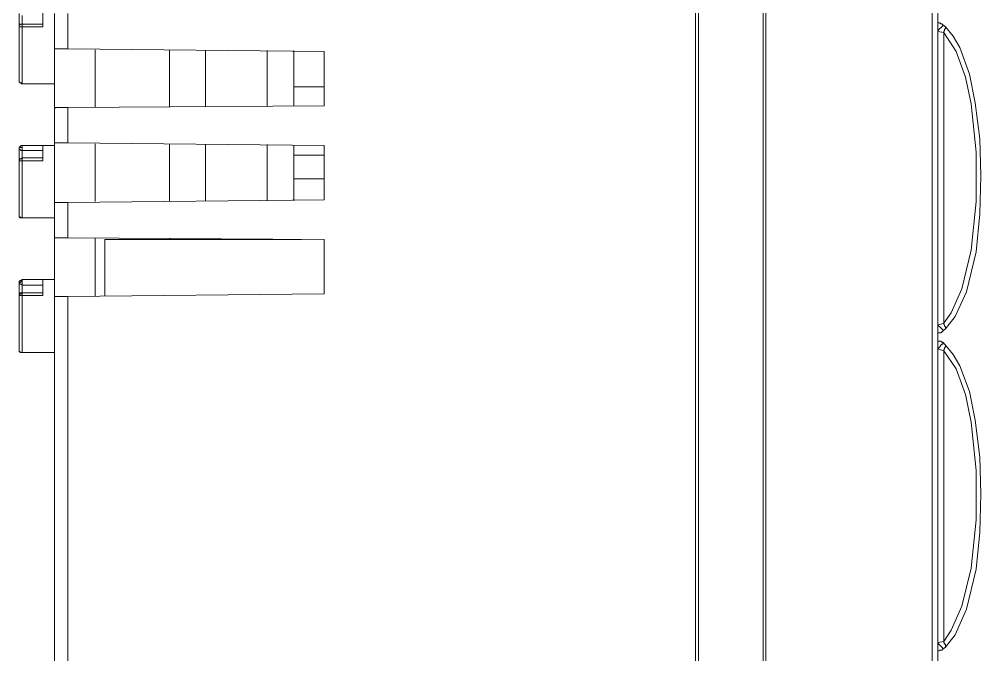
# Model space of a CAD drawing. Header units: centimetres. Extents: x -12.2 to 12.2, y -6.1 to 6.1.
# Drawn here: x 8.593 to 12.163, y -1.198 to 1.163 of the extents above; entities that cross this region are included whole.
import ezdxf

# ---------------------------------------------------------------- set-up
doc = ezdxf.new("R2010")
doc.units = ezdxf.units.CM
doc.header["$MEASUREMENT"] = 0
doc.layers.add('Camada 1', color=7, linetype='Continuous')

msp = doc.modelspace()

# ---------------------------------------------------------------- linework, layer by layer
at = {"layer": 'Camada 1', "color": 251, "lineweight": 9}
for points in [[(11.3552, -5.82844), (11.3552, -5.82844), (11.3552, 5.81417), (11.3552, 5.81417)], [(11.36578, 5.81417), (11.36578, 5.81417), (11.36578, -5.82844), (11.36578, -5.82844)], [(11.98338, -5.82844), (11.98338, -5.82844), (11.98338, 5.81417), (11.98338, 5.81417)], [(12.00456, 5.81417), (12.00456, 5.81417), (12.00456, -5.82844), (12.00456, -5.82844)], [(11.10462, -2.02756), (11.10462, -2.02756), (11.10462, 5.77888), (11.10462, 5.77888)], [(11.11521, 5.77888), (11.11521, 5.77888), (11.11521, -2.02756), (11.11521, -2.02756)], [(11.11521, -3.68131), (11.11521, -3.68131), (11.11521, 3.66705), (11.11521, 3.66705)], [(8.5932, 1.1835), (8.5932, 1.1835), (8.5932, 0.98241), (8.5932, 0.98241)], [(8.6814, 1.19408), (8.6814, 1.19408), (8.6814, 1.13411), (8.6814, 1.13411)], [(8.72373, 1.05297), (8.72373, 1.05297), (8.72373, 1.1835), (8.72373, 1.1835)], [(8.77312, 1.1835), (8.77312, 1.1835), (8.77312, 1.05297), (8.77312, 1.05297)], [(8.60379, 1.14469), (8.60379, 1.14469), (8.60379, 1.17644), (8.60379, 1.17644)], [(8.6814, 1.14469), (8.6814, 1.14469), (8.60379, 1.14469), (8.60379, 1.14469)], [(8.5932, 1.13411), (8.5932, 1.13411), (8.5932, 0.93302), (8.5932, 0.93302)], [(8.60379, 1.13411), (8.60379, 1.13411), (8.60379, 0.92244), (8.60379, 0.92244)], [(12.02573, 1.11337), (12.02573, 1.11337), (12.00456, 1.1169), (12.00456, 1.1169)], [(12.0222, 1.1416), (12.0222, 1.1416), (12.03279, 1.13455), (12.03279, 1.13455)], [(12.02573, 1.11337), (12.02573, 1.11337), (12.02573, 0.03345), (12.02573, 0.03345)], [(8.72373, 1.05297), (8.72373, 1.05297), (8.72373, 0.83072), (8.72373, 0.83072)], [(9.72562, 1.04239), (9.72562, 1.04239), (8.77312, 1.05297), (8.77312, 1.05297)], [(8.87542, 1.04944), (8.87542, 1.04944), (8.87542, 0.83425), (8.87542, 0.83425)], [(9.15059, 0.83778), (9.15059, 0.83778), (9.15059, 1.04944), (9.15059, 1.04944)], [(9.15059, 1.04944), (9.15059, 1.04944), (9.15059, 0.83778), (9.15059, 0.83778)], [(9.28465, 1.04591), (9.28465, 1.04591), (9.28465, 0.83778), (9.28465, 0.83778)], [(9.51395, 1.04591), (9.51395, 1.04591), (9.51395, 0.83778), (9.51395, 0.83778)], [(9.61273, 1.04591), (9.61273, 1.04591), (9.61273, 1.02122), (9.61273, 1.02122)], [(9.61273, 1.04591), (9.61273, 1.04591), (9.61273, 1.04239), (9.61273, 1.04239)], [(9.61273, 0.8413), (9.61273, 0.8413), (9.61273, 1.04591), (9.61273, 1.04591)], [(9.61273, 1.04239), (9.61273, 1.04239), (9.61273, 1.03533), (9.61273, 1.03533)], [(9.72562, 1.04239), (9.72562, 1.04239), (9.72562, 0.8413), (9.72562, 0.8413)], [(9.61273, 1.01416), (9.61273, 1.01416), (9.61273, 0.9683), (9.61273, 0.9683)], [(9.61273, 0.96478), (9.61273, 0.96478), (9.61273, 0.95419), (9.61273, 0.95419)], [(8.72373, 0.92244), (8.72373, 0.92244), (8.60379, 0.92244), (8.60379, 0.92244)], [(8.60379, 0.92244), (8.60379, 0.92244), (8.6814, 0.92244), (8.6814, 0.92244)], [(8.6814, 0.92244), (8.6814, 0.92244), (8.72373, 0.92244), (8.72373, 0.92244)], [(9.61273, 0.91186), (9.61273, 0.91186), (9.61273, 0.87305), (9.61273, 0.87305)], [(9.61273, 0.91186), (9.61273, 0.91186), (9.61273, 0.88716), (9.61273, 0.88716)], [(9.61273, 0.91186), (9.61273, 0.91186), (9.72562, 0.91186), (9.72562, 0.91186)], [(9.61273, 0.90833), (9.61273, 0.90833), (9.61273, 0.88716), (9.61273, 0.88716)], [(9.61273, 0.866), (9.61273, 0.866), (9.61273, 0.8413), (9.61273, 0.8413)], [(8.72373, 0.70372), (8.72373, 0.70372), (8.72373, 0.83072), (8.72373, 0.83072)], [(8.77312, 0.83425), (8.77312, 0.83425), (9.72562, 0.8413), (9.72562, 0.8413)], [(8.77312, 0.83425), (8.77312, 0.83425), (8.77312, 0.70372), (8.77312, 0.70372)], [(8.5932, 0.68255), (8.5932, 0.68255), (8.5932, 0.48147), (8.5932, 0.48147)], [(8.6814, 0.69314), (8.6814, 0.69314), (8.60379, 0.69314), (8.60379, 0.69314)], [(8.6814, 0.69314), (8.6814, 0.69314), (8.6814, 0.63669), (8.6814, 0.63669)], [(8.72373, 0.69314), (8.72373, 0.69314), (8.6814, 0.69314), (8.6814, 0.69314)], [(8.72373, 0.70372), (8.72373, 0.70372), (8.72373, 0.48147), (8.72373, 0.48147)], [(9.72562, 0.69314), (9.72562, 0.69314), (8.77312, 0.70372), (8.77312, 0.70372)], [(8.87542, 0.70019), (8.87542, 0.70019), (8.87542, 0.485), (8.87542, 0.485)], [(9.15059, 0.485), (9.15059, 0.485), (9.15059, 0.70019), (9.15059, 0.70019)], [(9.15059, 0.70019), (9.15059, 0.70019), (9.15059, 0.485), (9.15059, 0.485)], [(9.28465, 0.69666), (9.28465, 0.69666), (9.28465, 0.48853), (9.28465, 0.48853)], [(9.51395, 0.69666), (9.51395, 0.69666), (9.51395, 0.48853), (9.51395, 0.48853)], [(9.61273, 0.69314), (9.61273, 0.69314), (9.61273, 0.67197), (9.61273, 0.67197)], [(9.61273, 0.69314), (9.61273, 0.69314), (9.61273, 0.68608), (9.61273, 0.68608)], [(9.61273, 0.48853), (9.61273, 0.48853), (9.61273, 0.69314), (9.61273, 0.69314)], [(9.72562, 0.69314), (9.72562, 0.69314), (9.72562, 0.49205), (9.72562, 0.49205)], [(8.6814, 0.6755), (8.6814, 0.6755), (8.60379, 0.6755), (8.60379, 0.6755)], [(8.60379, 0.64728), (8.60379, 0.64728), (8.60379, 0.6755), (8.60379, 0.6755)], [(8.6814, 0.64728), (8.6814, 0.64728), (8.60379, 0.64728), (8.60379, 0.64728)], [(9.61273, 0.67197), (9.61273, 0.67197), (9.61273, 0.66491), (9.61273, 0.66491)], [(9.61273, 0.66491), (9.61273, 0.66491), (9.61273, 0.6508), (9.61273, 0.6508)], [(9.72562, 0.65786), (9.72562, 0.65786), (9.61273, 0.65786), (9.61273, 0.65786)], [(9.61273, 0.6508), (9.61273, 0.6508), (9.61273, 0.61905), (9.61273, 0.61905)], [(8.5932, 0.63669), (8.5932, 0.63669), (8.5932, 0.43561), (8.5932, 0.43561)], [(8.60379, 0.63669), (8.60379, 0.63669), (8.60379, 0.42503), (8.60379, 0.42503)], [(9.61273, 0.62611), (9.61273, 0.62611), (9.61273, 0.60847), (9.61273, 0.60847)], [(9.61273, 0.61905), (9.61273, 0.61905), (9.61273, 0.60847), (9.61273, 0.60847)], [(9.61273, 0.60847), (9.61273, 0.60847), (9.61273, 0.59436), (9.61273, 0.59436)], [(9.61273, 0.59436), (9.61273, 0.59436), (9.61273, 0.58378), (9.61273, 0.58378)], [(9.61273, 0.58378), (9.61273, 0.58378), (9.61273, 0.56261), (9.61273, 0.56261)], [(9.72562, 0.56966), (9.72562, 0.56966), (9.61273, 0.56966), (9.61273, 0.56966)], [(9.61273, 0.56261), (9.61273, 0.56261), (9.61273, 0.55555), (9.61273, 0.55555)], [(9.61273, 0.55555), (9.61273, 0.55555), (9.61273, 0.5485), (9.61273, 0.5485)], [(9.61273, 0.5485), (9.61273, 0.5485), (9.61273, 0.52733), (9.61273, 0.52733)], [(9.61273, 0.52733), (9.61273, 0.52733), (9.61273, 0.5238), (9.61273, 0.5238)], [(9.61273, 0.5238), (9.61273, 0.5238), (9.61273, 0.48853), (9.61273, 0.48853)], [(8.72373, 0.35094), (8.72373, 0.35094), (8.72373, 0.48147), (8.72373, 0.48147)], [(8.77312, 0.48147), (8.77312, 0.48147), (9.72562, 0.49205), (9.72562, 0.49205)], [(8.77312, 0.48147), (8.77312, 0.48147), (8.77312, 0.35094), (8.77312, 0.35094)], [(8.72373, 0.42503), (8.72373, 0.42503), (8.60379, 0.42503), (8.60379, 0.42503)], [(8.60379, 0.42503), (8.60379, 0.42503), (8.6814, 0.42503), (8.6814, 0.42503)], [(8.6814, 0.42503), (8.6814, 0.42503), (8.72373, 0.42503), (8.72373, 0.42503)], [(8.72373, 0.35094), (8.72373, 0.35094), (8.72373, 0.13222), (8.72373, 0.13222)], [(9.72562, 0.34389), (9.72562, 0.34389), (8.77312, 0.35094), (8.77312, 0.35094)], [(8.87542, 0.35094), (8.87542, 0.35094), (8.87542, 0.13222), (8.87542, 0.13222)], [(8.9107, 0.13575), (8.9107, 0.13575), (8.9107, 0.34389), (8.9107, 0.34389)], [(9.64095, 0.34389), (9.64095, 0.34389), (8.9107, 0.34389), (8.9107, 0.34389)], [(9.15059, 0.34741), (9.15059, 0.34741), (9.18234, 0.34741), (9.18234, 0.34741)], [(9.27406, 0.34741), (9.27406, 0.34741), (9.27406, 0.34389), (9.27406, 0.34389)], [(9.72562, 0.34389), (9.72562, 0.34389), (9.72562, 0.1428), (9.72562, 0.1428)], [(8.5932, 0.18514), (8.5932, 0.18514), (8.5932, -0.01948), (8.5932, -0.01948)], [(8.6814, 0.19572), (8.6814, 0.19572), (8.60379, 0.19572), (8.60379, 0.19572)], [(8.6814, 0.19572), (8.6814, 0.19572), (8.6814, 0.13575), (8.6814, 0.13575)], [(8.72373, 0.19572), (8.72373, 0.19572), (8.6814, 0.19572), (8.6814, 0.19572)], [(8.6814, 0.17455), (8.6814, 0.17455), (8.60379, 0.17455), (8.60379, 0.17455)], [(8.60379, 0.14633), (8.60379, 0.14633), (8.60379, 0.17455), (8.60379, 0.17455)], [(8.6814, 0.14633), (8.6814, 0.14633), (8.60379, 0.14633), (8.60379, 0.14633)], [(8.5932, 0.13575), (8.5932, 0.13575), (8.5932, -0.06534), (8.5932, -0.06534)], [(8.60379, 0.13575), (8.60379, 0.13575), (8.60379, -0.07592), (8.60379, -0.07592)], [(8.72373, -3.66014), (8.72373, -3.66014), (8.72373, 0.13222), (8.72373, 0.13222)], [(8.77312, 0.13222), (8.77312, 0.13222), (9.72562, 0.1428), (9.72562, 0.1428)], [(8.77312, 0.13222), (8.77312, 0.13222), (8.77312, -3.66014), (8.77312, -3.66014)], [(12.00456, 0.0264), (12.00456, 0.0264), (12.02573, 0.03345), (12.02573, 0.03345)], [(12.03279, 0.01228), (12.03279, 0.01228), (12.0222, 0.00522), (12.0222, 0.00522)], [(12.02573, -0.06889), (12.02573, -0.06889), (12.00456, -0.06183), (12.00456, -0.06183)], [(12.0222, -0.03712), (12.0222, -0.03712), (12.03279, -0.04772), (12.03279, -0.04772)], [(12.02573, -0.06889), (12.02573, -0.06889), (12.02573, -1.1488), (12.02573, -1.1488)], [(8.72373, -0.07592), (8.72373, -0.07592), (8.60379, -0.07592), (8.60379, -0.07592)], [(8.60379, -0.07592), (8.60379, -0.07592), (8.6814, -0.07592), (8.6814, -0.07592)], [(8.6814, -0.07592), (8.6814, -0.07592), (8.72373, -0.07592), (8.72373, -0.07592)], [(12.00456, -1.15233), (12.00456, -1.15233), (12.02573, -1.1488), (12.02573, -1.1488)], [(12.03279, -1.16998), (12.03279, -1.16998), (12.0222, -1.17704), (12.0222, -1.17704)]]:
    msp.add_open_spline(points, degree=3, dxfattribs=at)
for points, knots in [([(8.60379, 1.14469), (8.60379, 1.14469), (8.59673, 1.14469), (8.59673, 1.14469), (8.59673, 1.14469), (8.5932, 1.14116), (8.5932, 1.14116), (8.5932, 1.14116), (8.5932, 1.13764), (8.5932, 1.13764), (8.5932, 1.13764), (8.5932, 1.13411), (8.5932, 1.13411)], [0, 0, 0, 0, 0.25, 0.25, 0.25, 0.5, 0.5, 0.5, 0.75, 0.75, 0.75, 1, 1, 1, 1]), ([(8.60379, 1.14469), (8.60379, 1.14469), (8.60026, 1.14469), (8.60026, 1.14469), (8.60026, 1.14469), (8.59673, 1.14469), (8.59673, 1.14469), (8.59673, 1.14469), (8.59673, 1.14116), (8.59673, 1.14116), (8.59673, 1.14116), (8.5932, 1.14116), (8.5932, 1.14116), (8.5932, 1.14116), (8.5932, 1.13764), (8.5932, 1.13764), (8.5932, 1.13764), (8.5932, 1.13411), (8.5932, 1.13411)], [0, 0, 0, 0, 0.1666667, 0.1666667, 0.1666667, 0.3333333, 0.3333333, 0.3333333, 0.5, 0.5, 0.5, 0.6666667, 0.6666667, 0.6666667, 0.8333333, 0.8333333, 0.8333333, 1, 1, 1, 1]), ([(8.60379, 1.14469), (8.60379, 1.14469), (8.60379, 1.14469), (8.60379, 1.14469), (8.60379, 1.14469), (8.60379, 1.14116), (8.60379, 1.14116), (8.60379, 1.14116), (8.60379, 1.13764), (8.60379, 1.13764), (8.60379, 1.13764), (8.60379, 1.13411), (8.60379, 1.13411)], [0, 0, 0, 0, 0.25, 0.25, 0.25, 0.5, 0.5, 0.5, 0.75, 0.75, 0.75, 1, 1, 1, 1]), ([(12.00456, 1.14866), (12.00456, 1.14866), (12.00456, 1.14866), (12.00456, 1.14866), (12.00456, 1.14866), (12.00456, 1.14513), (12.00456, 1.14513), (12.00456, 1.14513), (12.00456, 1.1416), (12.00456, 1.1416), (12.00456, 1.1416), (12.00456, 1.13808), (12.00456, 1.13808), (12.00456, 1.13808), (12.00456, 1.13455), (12.00456, 1.13455), (12.00456, 1.13455), (12.00456, 1.13101), (12.00456, 1.13101), (12.00456, 1.13101), (12.00456, 1.12395), (12.00456, 1.12395), (12.00456, 1.12395), (12.00456, 1.1169), (12.00456, 1.1169)], [0, 0, 0, 0, 0.125, 0.125, 0.125, 0.25, 0.25, 0.25, 0.375, 0.375, 0.375, 0.5, 0.5, 0.5, 0.625, 0.625, 0.625, 0.75, 0.75, 0.75, 0.875, 0.875, 0.875, 1, 1, 1, 1]), ([(12.00456, 1.14866), (12.00456, 1.14866), (12.00809, 1.14866), (12.00809, 1.14866), (12.00809, 1.14866), (12.01161, 1.14866), (12.01161, 1.14866), (12.01161, 1.14866), (12.01514, 1.14513), (12.01514, 1.14513), (12.01514, 1.14513), (12.01867, 1.14513), (12.01867, 1.14513), (12.01867, 1.14513), (12.0222, 1.1416), (12.0222, 1.1416)], [0, 0, 0, 0, 0.2, 0.2, 0.2, 0.4, 0.4, 0.4, 0.6, 0.6, 0.6, 0.8, 0.8, 0.8, 1, 1, 1, 1]), ([(8.60379, 1.13411), (8.60379, 1.13411), (8.60026, 1.13411), (8.60026, 1.13411), (8.60026, 1.13411), (8.59673, 1.13411), (8.59673, 1.13411), (8.59673, 1.13411), (8.5932, 1.13411), (8.5932, 1.13411)], [0, 0, 0, 0, 0.3333333, 0.3333333, 0.3333333, 0.6666667, 0.6666667, 0.6666667, 1, 1, 1, 1]), ([(8.6814, 1.13411), (8.6814, 1.13411), (8.63906, 1.13411), (8.63906, 1.13411), (8.63906, 1.13411), (8.60379, 1.13411), (8.60379, 1.13411)], [0, 0, 0, 0, 0.5, 0.5, 0.5, 1, 1, 1, 1]), ([(12.0222, 1.1416), (12.0222, 1.1416), (12.0222, 1.1416), (12.0222, 1.1416), (12.0222, 1.1416), (12.0222, 1.13808), (12.0222, 1.13808), (12.0222, 1.13808), (12.01867, 1.13455), (12.01867, 1.13455), (12.01867, 1.13455), (12.01514, 1.13101), (12.01514, 1.13101), (12.01514, 1.13101), (12.01161, 1.12748), (12.01161, 1.12748), (12.01161, 1.12748), (12.00809, 1.12395), (12.00809, 1.12395), (12.00809, 1.12395), (12.00456, 1.1169), (12.00456, 1.1169)], [0, 0, 0, 0, 0.1428571, 0.1428571, 0.1428571, 0.2857143, 0.2857143, 0.2857143, 0.4285714, 0.4285714, 0.4285714, 0.5714286, 0.5714286, 0.5714286, 0.7142857, 0.7142857, 0.7142857, 0.8571429, 0.8571429, 0.8571429, 1, 1, 1, 1]), ([(12.03279, 1.13455), (12.03279, 1.13455), (12.03279, 1.13455), (12.03279, 1.13455), (12.03279, 1.13455), (12.03279, 1.13101), (12.03279, 1.13101), (12.03279, 1.13101), (12.03279, 1.12748), (12.03279, 1.12748), (12.03279, 1.12748), (12.02926, 1.12395), (12.02926, 1.12395), (12.02926, 1.12395), (12.02926, 1.12043), (12.02926, 1.12043), (12.02926, 1.12043), (12.02573, 1.1169), (12.02573, 1.1169), (12.02573, 1.1169), (12.02573, 1.11337), (12.02573, 1.11337)], [0, 0, 0, 0, 0.1428571, 0.1428571, 0.1428571, 0.2857143, 0.2857143, 0.2857143, 0.4285714, 0.4285714, 0.4285714, 0.5714286, 0.5714286, 0.5714286, 0.7142857, 0.7142857, 0.7142857, 0.8571429, 0.8571429, 0.8571429, 1, 1, 1, 1]), ([(12.02573, 0.03345), (12.02573, 0.03345), (12.05396, 0.07228), (12.05396, 0.07228), (12.05396, 0.07228), (12.09278, 0.1605), (12.09278, 0.1605), (12.09278, 0.1605), (12.12807, 0.3052), (12.12807, 0.3052), (12.12807, 0.3052), (12.14572, 0.48519), (12.14572, 0.48519), (12.14572, 0.48519), (12.14572, 0.6687), (12.14572, 0.6687), (12.14572, 0.6687), (12.12807, 0.84869), (12.12807, 0.84869), (12.12807, 0.84869), (12.1069, 0.9475), (12.1069, 0.9475), (12.1069, 0.9475), (12.07161, 1.04279), (12.07161, 1.04279), (12.07161, 1.04279), (12.02573, 1.11337), (12.02573, 1.11337)], [0, 0, 0, 0, 0.1111111, 0.1111111, 0.1111111, 0.2222222, 0.2222222, 0.2222222, 0.3333333, 0.3333333, 0.3333333, 0.4444444, 0.4444444, 0.4444444, 0.5555556, 0.5555556, 0.5555556, 0.6666667, 0.6666667, 0.6666667, 0.7777778, 0.7777778, 0.7777778, 0.8888889, 0.8888889, 0.8888889, 1, 1, 1, 1]), ([(12.03279, 1.13455), (12.03279, 1.13455), (12.06102, 1.09925), (12.06102, 1.09925), (12.06102, 1.09925), (12.08573, 1.05691), (12.08573, 1.05691), (12.08573, 1.05691), (12.12101, 0.95809), (12.12101, 0.95809), (12.12101, 0.95809), (12.14219, 0.85222), (12.14219, 0.85222), (12.14219, 0.85222), (12.15984, 0.71811), (12.15984, 0.71811), (12.15984, 0.71811), (12.16337, 0.58047), (12.16337, 0.58047), (12.16337, 0.58047), (12.15984, 0.43931), (12.15984, 0.43931), (12.15984, 0.43931), (12.14572, 0.29815), (12.14572, 0.29815), (12.14572, 0.29815), (12.11043, 0.14992), (12.11043, 0.14992), (12.11043, 0.14992), (12.06808, 0.05816), (12.06808, 0.05816), (12.06808, 0.05816), (12.03279, 0.01228), (12.03279, 0.01228)], [0, 0, 0, 0, 0.0909091, 0.0909091, 0.0909091, 0.1818182, 0.1818182, 0.1818182, 0.2727273, 0.2727273, 0.2727273, 0.3636364, 0.3636364, 0.3636364, 0.4545455, 0.4545455, 0.4545455, 0.5454545, 0.5454545, 0.5454545, 0.6363636, 0.6363636, 0.6363636, 0.7272727, 0.7272727, 0.7272727, 0.8181818, 0.8181818, 0.8181818, 0.9090909, 0.9090909, 0.9090909, 1, 1, 1, 1]), ([(8.77312, 1.05297), (8.77312, 1.05297), (8.76254, 1.05297), (8.76254, 1.05297), (8.76254, 1.05297), (8.75548, 1.05297), (8.75548, 1.05297), (8.75548, 1.05297), (8.7449, 1.05297), (8.7449, 1.05297), (8.7449, 1.05297), (8.73784, 1.05297), (8.73784, 1.05297), (8.73784, 1.05297), (8.73431, 1.05297), (8.73431, 1.05297), (8.73431, 1.05297), (8.72726, 1.05297), (8.72726, 1.05297), (8.72726, 1.05297), (8.72373, 1.05297), (8.72373, 1.05297)], [0, 0, 0, 0, 0.1428571, 0.1428571, 0.1428571, 0.2857143, 0.2857143, 0.2857143, 0.4285714, 0.4285714, 0.4285714, 0.5714286, 0.5714286, 0.5714286, 0.7142857, 0.7142857, 0.7142857, 0.8571429, 0.8571429, 0.8571429, 1, 1, 1, 1]), ([(9.15059, 1.04944), (9.15059, 1.04944), (9.15059, 1.04591), (9.15059, 1.04591), (9.15059, 1.04591), (9.15059, 1.02827), (9.15059, 1.02827), (9.15059, 1.02827), (9.15059, 1.00711), (9.15059, 1.00711), (9.15059, 1.00711), (9.15059, 0.97536), (9.15059, 0.97536), (9.15059, 0.97536), (9.15059, 0.94361), (9.15059, 0.94361), (9.15059, 0.94361), (9.15059, 0.9048), (9.15059, 0.9048), (9.15059, 0.9048), (9.15059, 0.86952), (9.15059, 0.86952), (9.15059, 0.86952), (9.15059, 0.83778), (9.15059, 0.83778)], [0, 0, 0, 0, 0.125, 0.125, 0.125, 0.25, 0.25, 0.25, 0.375, 0.375, 0.375, 0.5, 0.5, 0.5, 0.625, 0.625, 0.625, 0.75, 0.75, 0.75, 0.875, 0.875, 0.875, 1, 1, 1, 1]), ([(9.15059, 0.83778), (9.15059, 0.83778), (9.15059, 0.86952), (9.15059, 0.86952), (9.15059, 0.86952), (9.15059, 0.9048), (9.15059, 0.9048), (9.15059, 0.9048), (9.15059, 0.94361), (9.15059, 0.94361), (9.15059, 0.94361), (9.15059, 0.97536), (9.15059, 0.97536), (9.15059, 0.97536), (9.15059, 1.00711), (9.15059, 1.00711), (9.15059, 1.00711), (9.15059, 1.02827), (9.15059, 1.02827), (9.15059, 1.02827), (9.15059, 1.04591), (9.15059, 1.04591), (9.15059, 1.04591), (9.15059, 1.04944), (9.15059, 1.04944)], [0, 0, 0, 0, 0.125, 0.125, 0.125, 0.25, 0.25, 0.25, 0.375, 0.375, 0.375, 0.5, 0.5, 0.5, 0.625, 0.625, 0.625, 0.75, 0.75, 0.75, 0.875, 0.875, 0.875, 1, 1, 1, 1]), ([(9.61273, 1.02122), (9.61273, 1.02122), (9.61273, 1.01769), (9.61273, 1.01769), (9.61273, 1.01769), (9.61273, 1.01416), (9.61273, 1.01416)], [0, 0, 0, 0, 0.5, 0.5, 0.5, 1, 1, 1, 1]), ([(9.61273, 1.02122), (9.61273, 1.02122), (9.61273, 1.01769), (9.61273, 1.01769), (9.61273, 1.01769), (9.61273, 1.01416), (9.61273, 1.01416)], [0, 0, 0, 0, 0.5, 0.5, 0.5, 1, 1, 1, 1]), ([(9.61273, 0.96478), (9.61273, 0.96478), (9.61273, 0.96125), (9.61273, 0.96125), (9.61273, 0.96125), (9.61273, 0.95772), (9.61273, 0.95772), (9.61273, 0.95772), (9.61273, 0.95066), (9.61273, 0.95066), (9.61273, 0.95066), (9.61273, 0.94361), (9.61273, 0.94361)], [0, 0, 0, 0, 0.25, 0.25, 0.25, 0.5, 0.5, 0.5, 0.75, 0.75, 0.75, 1, 1, 1, 1]), ([(8.60379, 0.92244), (8.60379, 0.92244), (8.60026, 0.92244), (8.60026, 0.92244), (8.60026, 0.92244), (8.60026, 0.92597), (8.60026, 0.92597), (8.60026, 0.92597), (8.59673, 0.92597), (8.59673, 0.92597), (8.59673, 0.92597), (8.5932, 0.9295), (8.5932, 0.9295), (8.5932, 0.9295), (8.5932, 0.93302), (8.5932, 0.93302)], [0, 0, 0, 0, 0.2, 0.2, 0.2, 0.4, 0.4, 0.4, 0.6, 0.6, 0.6, 0.8, 0.8, 0.8, 1, 1, 1, 1]), ([(9.61273, 0.95419), (9.61273, 0.95419), (9.61273, 0.95066), (9.61273, 0.95066), (9.61273, 0.95066), (9.61273, 0.94714), (9.61273, 0.94714), (9.61273, 0.94714), (9.61273, 0.94361), (9.61273, 0.94361)], [0, 0, 0, 0, 0.3333333, 0.3333333, 0.3333333, 0.6666667, 0.6666667, 0.6666667, 1, 1, 1, 1]), ([(9.61273, 0.95419), (9.61273, 0.95419), (9.61273, 0.95066), (9.61273, 0.95066), (9.61273, 0.95066), (9.61273, 0.94361), (9.61273, 0.94361), (9.61273, 0.94361), (9.61273, 0.93302), (9.61273, 0.93302)], [0, 0, 0, 0, 0.3333333, 0.3333333, 0.3333333, 0.6666667, 0.6666667, 0.6666667, 1, 1, 1, 1]), ([(9.61273, 0.94714), (9.61273, 0.94714), (9.61273, 0.94714), (9.61273, 0.94714), (9.61273, 0.94714), (9.61273, 0.94361), (9.61273, 0.94361), (9.61273, 0.94361), (9.61273, 0.94008), (9.61273, 0.94008), (9.61273, 0.94008), (9.61273, 0.93302), (9.61273, 0.93302)], [0, 0, 0, 0, 0.25, 0.25, 0.25, 0.5, 0.5, 0.5, 0.75, 0.75, 0.75, 1, 1, 1, 1]), ([(9.61273, 0.94361), (9.61273, 0.94361), (9.61273, 0.93655), (9.61273, 0.93655), (9.61273, 0.93655), (9.61273, 0.9295), (9.61273, 0.9295), (9.61273, 0.9295), (9.61273, 0.92244), (9.61273, 0.92244), (9.61273, 0.92244), (9.61273, 0.91891), (9.61273, 0.91891)], [0, 0, 0, 0, 0.25, 0.25, 0.25, 0.5, 0.5, 0.5, 0.75, 0.75, 0.75, 1, 1, 1, 1]), ([(9.61273, 0.94361), (9.61273, 0.94361), (9.61273, 0.94008), (9.61273, 0.94008), (9.61273, 0.94008), (9.61273, 0.93655), (9.61273, 0.93655), (9.61273, 0.93655), (9.61273, 0.93302), (9.61273, 0.93302)], [0, 0, 0, 0, 0.3333333, 0.3333333, 0.3333333, 0.6666667, 0.6666667, 0.6666667, 1, 1, 1, 1]), ([(9.61273, 0.93302), (9.61273, 0.93302), (9.61273, 0.92597), (9.61273, 0.92597), (9.61273, 0.92597), (9.61273, 0.91891), (9.61273, 0.91891), (9.61273, 0.91891), (9.61273, 0.91539), (9.61273, 0.91539)], [0, 0, 0, 0, 0.3333333, 0.3333333, 0.3333333, 0.6666667, 0.6666667, 0.6666667, 1, 1, 1, 1]), ([(9.61273, 0.93302), (9.61273, 0.93302), (9.61273, 0.9295), (9.61273, 0.9295), (9.61273, 0.9295), (9.61273, 0.92597), (9.61273, 0.92597), (9.61273, 0.92597), (9.61273, 0.92244), (9.61273, 0.92244), (9.61273, 0.92244), (9.61273, 0.91891), (9.61273, 0.91891)], [0, 0, 0, 0, 0.25, 0.25, 0.25, 0.5, 0.5, 0.5, 0.75, 0.75, 0.75, 1, 1, 1, 1]), ([(8.59673, 0.92597), (8.59673, 0.92597), (8.60026, 0.92597), (8.60026, 0.92597), (8.60026, 0.92597), (8.60379, 0.92244), (8.60379, 0.92244)], [0, 0, 0, 0, 0.5, 0.5, 0.5, 1, 1, 1, 1]), ([(9.61273, 0.87305), (9.61273, 0.87305), (9.61273, 0.86952), (9.61273, 0.86952), (9.61273, 0.86952), (9.61273, 0.866), (9.61273, 0.866)], [0, 0, 0, 0, 0.5, 0.5, 0.5, 1, 1, 1, 1]), ([(9.61273, 0.87305), (9.61273, 0.87305), (9.61273, 0.86952), (9.61273, 0.86952), (9.61273, 0.86952), (9.61273, 0.866), (9.61273, 0.866)], [0, 0, 0, 0, 0.5, 0.5, 0.5, 1, 1, 1, 1]), ([(8.72373, 0.83072), (8.72373, 0.83072), (8.72373, 0.83072), (8.72373, 0.83072), (8.72373, 0.83072), (8.72726, 0.83425), (8.72726, 0.83425), (8.72726, 0.83425), (8.73431, 0.83425), (8.73431, 0.83425), (8.73431, 0.83425), (8.73784, 0.83425), (8.73784, 0.83425), (8.73784, 0.83425), (8.7449, 0.83425), (8.7449, 0.83425), (8.7449, 0.83425), (8.75548, 0.83425), (8.75548, 0.83425), (8.75548, 0.83425), (8.76254, 0.83425), (8.76254, 0.83425), (8.76254, 0.83425), (8.77312, 0.83425), (8.77312, 0.83425)], [0, 0, 0, 0, 0.125, 0.125, 0.125, 0.25, 0.25, 0.25, 0.375, 0.375, 0.375, 0.5, 0.5, 0.5, 0.625, 0.625, 0.625, 0.75, 0.75, 0.75, 0.875, 0.875, 0.875, 1, 1, 1, 1]), ([(8.5932, 0.68255), (8.5932, 0.68255), (8.5932, 0.68608), (8.5932, 0.68608), (8.5932, 0.68608), (8.59673, 0.68961), (8.59673, 0.68961), (8.59673, 0.68961), (8.60026, 0.69314), (8.60026, 0.69314), (8.60026, 0.69314), (8.60379, 0.69314), (8.60379, 0.69314)], [0, 0, 0, 0, 0.25, 0.25, 0.25, 0.5, 0.5, 0.5, 0.75, 0.75, 0.75, 1, 1, 1, 1]), ([(8.60379, 0.68608), (8.60379, 0.68608), (8.60026, 0.68608), (8.60026, 0.68608), (8.60026, 0.68608), (8.59673, 0.68608), (8.59673, 0.68608), (8.59673, 0.68608), (8.5932, 0.68608), (8.5932, 0.68608), (8.5932, 0.68608), (8.5932, 0.68255), (8.5932, 0.68255)], [0, 0, 0, 0, 0.25, 0.25, 0.25, 0.5, 0.5, 0.5, 0.75, 0.75, 0.75, 1, 1, 1, 1]), ([(8.5932, 0.68255), (8.5932, 0.68255), (8.5932, 0.68255), (8.5932, 0.68255), (8.5932, 0.68255), (8.5932, 0.67903), (8.5932, 0.67903), (8.5932, 0.67903), (8.59673, 0.67903), (8.59673, 0.67903), (8.59673, 0.67903), (8.60026, 0.6755), (8.60026, 0.6755), (8.60026, 0.6755), (8.60379, 0.6755), (8.60379, 0.6755)], [0, 0, 0, 0, 0.2, 0.2, 0.2, 0.4, 0.4, 0.4, 0.6, 0.6, 0.6, 0.8, 0.8, 0.8, 1, 1, 1, 1]), ([(8.60379, 0.69314), (8.60379, 0.69314), (8.60379, 0.69314), (8.60379, 0.69314), (8.60379, 0.69314), (8.60379, 0.68961), (8.60379, 0.68961), (8.60379, 0.68961), (8.60379, 0.68608), (8.60379, 0.68608)], [0, 0, 0, 0, 0.3333333, 0.3333333, 0.3333333, 0.6666667, 0.6666667, 0.6666667, 1, 1, 1, 1]), ([(8.60379, 0.68608), (8.60379, 0.68608), (8.60379, 0.68255), (8.60379, 0.68255), (8.60379, 0.68255), (8.60379, 0.67903), (8.60379, 0.67903), (8.60379, 0.67903), (8.60379, 0.6755), (8.60379, 0.6755)], [0, 0, 0, 0, 0.3333333, 0.3333333, 0.3333333, 0.6666667, 0.6666667, 0.6666667, 1, 1, 1, 1]), ([(8.77312, 0.70372), (8.77312, 0.70372), (8.76254, 0.70372), (8.76254, 0.70372), (8.76254, 0.70372), (8.75548, 0.70372), (8.75548, 0.70372), (8.75548, 0.70372), (8.7449, 0.70372), (8.7449, 0.70372), (8.7449, 0.70372), (8.73784, 0.70372), (8.73784, 0.70372), (8.73784, 0.70372), (8.73431, 0.70372), (8.73431, 0.70372), (8.73431, 0.70372), (8.72726, 0.70372), (8.72726, 0.70372), (8.72726, 0.70372), (8.72373, 0.70372), (8.72373, 0.70372)], [0, 0, 0, 0, 0.1428571, 0.1428571, 0.1428571, 0.2857143, 0.2857143, 0.2857143, 0.4285714, 0.4285714, 0.4285714, 0.5714286, 0.5714286, 0.5714286, 0.7142857, 0.7142857, 0.7142857, 0.8571429, 0.8571429, 0.8571429, 1, 1, 1, 1]), ([(9.15059, 0.70019), (9.15059, 0.70019), (9.15059, 0.68961), (9.15059, 0.68961), (9.15059, 0.68961), (9.15059, 0.67903), (9.15059, 0.67903), (9.15059, 0.67903), (9.15059, 0.6755), (9.15059, 0.6755)], [0, 0, 0, 0, 0.3333333, 0.3333333, 0.3333333, 0.6666667, 0.6666667, 0.6666667, 1, 1, 1, 1]), ([(9.15059, 0.6755), (9.15059, 0.6755), (9.15059, 0.67903), (9.15059, 0.67903), (9.15059, 0.67903), (9.15059, 0.68961), (9.15059, 0.68961), (9.15059, 0.68961), (9.15059, 0.70019), (9.15059, 0.70019)], [0, 0, 0, 0, 0.3333333, 0.3333333, 0.3333333, 0.6666667, 0.6666667, 0.6666667, 1, 1, 1, 1]), ([(8.60379, 0.64728), (8.60379, 0.64728), (8.59673, 0.64375), (8.59673, 0.64375), (8.59673, 0.64375), (8.5932, 0.64022), (8.5932, 0.64022), (8.5932, 0.64022), (8.5932, 0.63669), (8.5932, 0.63669)], [0, 0, 0, 0, 0.3333333, 0.3333333, 0.3333333, 0.6666667, 0.6666667, 0.6666667, 1, 1, 1, 1]), ([(8.60379, 0.64375), (8.60379, 0.64375), (8.60026, 0.64375), (8.60026, 0.64375), (8.60026, 0.64375), (8.59673, 0.64375), (8.59673, 0.64375), (8.59673, 0.64375), (8.5932, 0.64022), (8.5932, 0.64022), (8.5932, 0.64022), (8.5932, 0.63669), (8.5932, 0.63669)], [0, 0, 0, 0, 0.25, 0.25, 0.25, 0.5, 0.5, 0.5, 0.75, 0.75, 0.75, 1, 1, 1, 1]), ([(8.60379, 0.64728), (8.60379, 0.64728), (8.60379, 0.64728), (8.60379, 0.64728), (8.60379, 0.64728), (8.60379, 0.64375), (8.60379, 0.64375)], [0, 0, 0, 0, 0.5, 0.5, 0.5, 1, 1, 1, 1]), ([(8.60379, 0.64375), (8.60379, 0.64375), (8.60379, 0.64375), (8.60379, 0.64375), (8.60379, 0.64375), (8.60379, 0.64022), (8.60379, 0.64022), (8.60379, 0.64022), (8.60379, 0.63669), (8.60379, 0.63669)], [0, 0, 0, 0, 0.3333333, 0.3333333, 0.3333333, 0.6666667, 0.6666667, 0.6666667, 1, 1, 1, 1]), ([(9.61273, 0.66139), (9.61273, 0.66139), (9.61273, 0.65786), (9.61273, 0.65786), (9.61273, 0.65786), (9.61273, 0.65433), (9.61273, 0.65433), (9.61273, 0.65433), (9.61273, 0.64728), (9.61273, 0.64728), (9.61273, 0.64728), (9.61273, 0.64022), (9.61273, 0.64022)], [0, 0, 0, 0, 0.25, 0.25, 0.25, 0.5, 0.5, 0.5, 0.75, 0.75, 0.75, 1, 1, 1, 1]), ([(9.61273, 0.6508), (9.61273, 0.6508), (9.61273, 0.6508), (9.61273, 0.6508), (9.61273, 0.6508), (9.61273, 0.64728), (9.61273, 0.64728), (9.61273, 0.64728), (9.61273, 0.64375), (9.61273, 0.64375), (9.61273, 0.64375), (9.61273, 0.64022), (9.61273, 0.64022)], [0, 0, 0, 0, 0.25, 0.25, 0.25, 0.5, 0.5, 0.5, 0.75, 0.75, 0.75, 1, 1, 1, 1]), ([(8.60379, 0.63669), (8.60379, 0.63669), (8.60026, 0.63669), (8.60026, 0.63669), (8.60026, 0.63669), (8.59673, 0.63669), (8.59673, 0.63669), (8.59673, 0.63669), (8.5932, 0.63669), (8.5932, 0.63669)], [0, 0, 0, 0, 0.3333333, 0.3333333, 0.3333333, 0.6666667, 0.6666667, 0.6666667, 1, 1, 1, 1]), ([(8.6814, 0.63669), (8.6814, 0.63669), (8.63906, 0.63669), (8.63906, 0.63669), (8.63906, 0.63669), (8.60379, 0.63669), (8.60379, 0.63669)], [0, 0, 0, 0, 0.5, 0.5, 0.5, 1, 1, 1, 1]), ([(9.61273, 0.64022), (9.61273, 0.64022), (9.61273, 0.63316), (9.61273, 0.63316), (9.61273, 0.63316), (9.61273, 0.62611), (9.61273, 0.62611), (9.61273, 0.62611), (9.61273, 0.62258), (9.61273, 0.62258), (9.61273, 0.62258), (9.61273, 0.61905), (9.61273, 0.61905), (9.61273, 0.61905), (9.61273, 0.61552), (9.61273, 0.61552)], [0, 0, 0, 0, 0.2, 0.2, 0.2, 0.4, 0.4, 0.4, 0.6, 0.6, 0.6, 0.8, 0.8, 0.8, 1, 1, 1, 1]), ([(9.61273, 0.64022), (9.61273, 0.64022), (9.61273, 0.63669), (9.61273, 0.63669), (9.61273, 0.63669), (9.61273, 0.63316), (9.61273, 0.63316)], [0, 0, 0, 0, 0.5, 0.5, 0.5, 1, 1, 1, 1]), ([(9.61273, 0.50264), (9.61273, 0.50264), (9.61273, 0.50264), (9.61273, 0.50264), (9.61273, 0.50264), (9.61273, 0.49911), (9.61273, 0.49911), (9.61273, 0.49911), (9.61273, 0.49558), (9.61273, 0.49558)], [0, 0, 0, 0, 0.3333333, 0.3333333, 0.3333333, 0.6666667, 0.6666667, 0.6666667, 1, 1, 1, 1]), ([(8.72373, 0.48147), (8.72373, 0.48147), (8.72373, 0.48147), (8.72373, 0.48147), (8.72373, 0.48147), (8.72726, 0.48147), (8.72726, 0.48147), (8.72726, 0.48147), (8.73431, 0.48147), (8.73431, 0.48147), (8.73431, 0.48147), (8.73784, 0.48147), (8.73784, 0.48147), (8.73784, 0.48147), (8.7449, 0.48147), (8.7449, 0.48147), (8.7449, 0.48147), (8.75548, 0.48147), (8.75548, 0.48147), (8.75548, 0.48147), (8.76254, 0.48147), (8.76254, 0.48147), (8.76254, 0.48147), (8.77312, 0.48147), (8.77312, 0.48147)], [0, 0, 0, 0, 0.125, 0.125, 0.125, 0.25, 0.25, 0.25, 0.375, 0.375, 0.375, 0.5, 0.5, 0.5, 0.625, 0.625, 0.625, 0.75, 0.75, 0.75, 0.875, 0.875, 0.875, 1, 1, 1, 1]), ([(8.60379, 0.42503), (8.60379, 0.42503), (8.60026, 0.42503), (8.60026, 0.42503), (8.60026, 0.42503), (8.59673, 0.42503), (8.59673, 0.42503), (8.59673, 0.42503), (8.5932, 0.42855), (8.5932, 0.42855), (8.5932, 0.42855), (8.5932, 0.43561), (8.5932, 0.43561)], [0, 0, 0, 0, 0.25, 0.25, 0.25, 0.5, 0.5, 0.5, 0.75, 0.75, 0.75, 1, 1, 1, 1]), ([(8.59673, 0.42855), (8.59673, 0.42855), (8.60026, 0.42503), (8.60026, 0.42503), (8.60026, 0.42503), (8.60379, 0.42503), (8.60379, 0.42503)], [0, 0, 0, 0, 0.5, 0.5, 0.5, 1, 1, 1, 1]), ([(8.77312, 0.35094), (8.77312, 0.35094), (8.76254, 0.35094), (8.76254, 0.35094), (8.76254, 0.35094), (8.75548, 0.35094), (8.75548, 0.35094), (8.75548, 0.35094), (8.7449, 0.35094), (8.7449, 0.35094), (8.7449, 0.35094), (8.73784, 0.35094), (8.73784, 0.35094), (8.73784, 0.35094), (8.73431, 0.35094), (8.73431, 0.35094), (8.73431, 0.35094), (8.72726, 0.35094), (8.72726, 0.35094), (8.72726, 0.35094), (8.72373, 0.35094), (8.72373, 0.35094)], [0, 0, 0, 0, 0.1428571, 0.1428571, 0.1428571, 0.2857143, 0.2857143, 0.2857143, 0.4285714, 0.4285714, 0.4285714, 0.5714286, 0.5714286, 0.5714286, 0.7142857, 0.7142857, 0.7142857, 0.8571429, 0.8571429, 0.8571429, 1, 1, 1, 1]), ([(8.5932, 0.18514), (8.5932, 0.18514), (8.5932, 0.18866), (8.5932, 0.18866), (8.5932, 0.18866), (8.59673, 0.19219), (8.59673, 0.19219), (8.59673, 0.19219), (8.60026, 0.19219), (8.60026, 0.19219), (8.60026, 0.19219), (8.60379, 0.19572), (8.60379, 0.19572)], [0, 0, 0, 0, 0.25, 0.25, 0.25, 0.5, 0.5, 0.5, 0.75, 0.75, 0.75, 1, 1, 1, 1]), ([(8.60379, 0.18866), (8.60379, 0.18866), (8.60026, 0.18866), (8.60026, 0.18866), (8.60026, 0.18866), (8.59673, 0.18514), (8.59673, 0.18514), (8.59673, 0.18514), (8.5932, 0.18514), (8.5932, 0.18514)], [0, 0, 0, 0, 0.3333333, 0.3333333, 0.3333333, 0.6666667, 0.6666667, 0.6666667, 1, 1, 1, 1]), ([(8.5932, 0.18514), (8.5932, 0.18514), (8.5932, 0.18161), (8.5932, 0.18161), (8.5932, 0.18161), (8.59673, 0.17808), (8.59673, 0.17808), (8.59673, 0.17808), (8.60026, 0.17808), (8.60026, 0.17808), (8.60026, 0.17808), (8.60379, 0.17455), (8.60379, 0.17455)], [0, 0, 0, 0, 0.25, 0.25, 0.25, 0.5, 0.5, 0.5, 0.75, 0.75, 0.75, 1, 1, 1, 1]), ([(8.60379, 0.19572), (8.60379, 0.19572), (8.60379, 0.19219), (8.60379, 0.19219), (8.60379, 0.19219), (8.60379, 0.18866), (8.60379, 0.18866)], [0, 0, 0, 0, 0.5, 0.5, 0.5, 1, 1, 1, 1]), ([(8.60379, 0.18866), (8.60379, 0.18866), (8.60379, 0.18514), (8.60379, 0.18514), (8.60379, 0.18514), (8.60379, 0.18161), (8.60379, 0.18161), (8.60379, 0.18161), (8.60379, 0.17808), (8.60379, 0.17808), (8.60379, 0.17808), (8.60379, 0.17455), (8.60379, 0.17455)], [0, 0, 0, 0, 0.25, 0.25, 0.25, 0.5, 0.5, 0.5, 0.75, 0.75, 0.75, 1, 1, 1, 1]), ([(8.60379, 0.14633), (8.60379, 0.14633), (8.59673, 0.14633), (8.59673, 0.14633), (8.59673, 0.14633), (8.59673, 0.1428), (8.59673, 0.1428), (8.59673, 0.1428), (8.5932, 0.1428), (8.5932, 0.1428), (8.5932, 0.1428), (8.5932, 0.13927), (8.5932, 0.13927), (8.5932, 0.13927), (8.5932, 0.13575), (8.5932, 0.13575)], [0, 0, 0, 0, 0.2, 0.2, 0.2, 0.4, 0.4, 0.4, 0.6, 0.6, 0.6, 0.8, 0.8, 0.8, 1, 1, 1, 1]), ([(8.60379, 0.14633), (8.60379, 0.14633), (8.60026, 0.1428), (8.60026, 0.1428), (8.60026, 0.1428), (8.59673, 0.1428), (8.59673, 0.1428), (8.59673, 0.1428), (8.5932, 0.13927), (8.5932, 0.13927), (8.5932, 0.13927), (8.5932, 0.13575), (8.5932, 0.13575)], [0, 0, 0, 0, 0.25, 0.25, 0.25, 0.5, 0.5, 0.5, 0.75, 0.75, 0.75, 1, 1, 1, 1]), ([(8.60379, 0.14633), (8.60379, 0.14633), (8.60379, 0.1428), (8.60379, 0.1428), (8.60379, 0.1428), (8.60379, 0.13927), (8.60379, 0.13927), (8.60379, 0.13927), (8.60379, 0.13575), (8.60379, 0.13575)], [0, 0, 0, 0, 0.3333333, 0.3333333, 0.3333333, 0.6666667, 0.6666667, 0.6666667, 1, 1, 1, 1]), ([(8.60379, 0.13575), (8.60379, 0.13575), (8.60026, 0.13575), (8.60026, 0.13575), (8.60026, 0.13575), (8.59673, 0.13575), (8.59673, 0.13575), (8.59673, 0.13575), (8.5932, 0.13575), (8.5932, 0.13575)], [0, 0, 0, 0, 0.3333333, 0.3333333, 0.3333333, 0.6666667, 0.6666667, 0.6666667, 1, 1, 1, 1]), ([(8.6814, 0.13575), (8.6814, 0.13575), (8.63906, 0.13575), (8.63906, 0.13575), (8.63906, 0.13575), (8.60379, 0.13575), (8.60379, 0.13575)], [0, 0, 0, 0, 0.5, 0.5, 0.5, 1, 1, 1, 1]), ([(8.72373, 0.13222), (8.72373, 0.13222), (8.72373, 0.13222), (8.72373, 0.13222), (8.72373, 0.13222), (8.72726, 0.13222), (8.72726, 0.13222), (8.72726, 0.13222), (8.73431, 0.13222), (8.73431, 0.13222), (8.73431, 0.13222), (8.73784, 0.13222), (8.73784, 0.13222), (8.73784, 0.13222), (8.7449, 0.13222), (8.7449, 0.13222), (8.7449, 0.13222), (8.75548, 0.13222), (8.75548, 0.13222), (8.75548, 0.13222), (8.76254, 0.13222), (8.76254, 0.13222), (8.76254, 0.13222), (8.77312, 0.13222), (8.77312, 0.13222)], [0, 0, 0, 0, 0.125, 0.125, 0.125, 0.25, 0.25, 0.25, 0.375, 0.375, 0.375, 0.5, 0.5, 0.5, 0.625, 0.625, 0.625, 0.75, 0.75, 0.75, 0.875, 0.875, 0.875, 1, 1, 1, 1]), ([(12.0222, 0.00522), (12.0222, 0.00522), (12.0222, 0.00522), (12.0222, 0.00522), (12.0222, 0.00522), (12.0222, 0.00875), (12.0222, 0.00875), (12.0222, 0.00875), (12.01867, 0.01228), (12.01867, 0.01228), (12.01867, 0.01228), (12.01514, 0.01581), (12.01514, 0.01581), (12.01514, 0.01581), (12.01161, 0.01934), (12.01161, 0.01934), (12.01161, 0.01934), (12.00809, 0.02287), (12.00809, 0.02287), (12.00809, 0.02287), (12.00456, 0.0264), (12.00456, 0.0264)], [0, 0, 0, 0, 0.1428571, 0.1428571, 0.1428571, 0.2857143, 0.2857143, 0.2857143, 0.4285714, 0.4285714, 0.4285714, 0.5714286, 0.5714286, 0.5714286, 0.7142857, 0.7142857, 0.7142857, 0.8571429, 0.8571429, 0.8571429, 1, 1, 1, 1]), ([(12.00456, -0.00184), (12.00456, -0.00184), (12.00456, -0.00184), (12.00456, -0.00184), (12.00456, -0.00184), (12.00456, 0.00169), (12.00456, 0.00169), (12.00456, 0.00169), (12.00456, 0.00522), (12.00456, 0.00522), (12.00456, 0.00522), (12.00456, 0.01228), (12.00456, 0.01228), (12.00456, 0.01228), (12.00456, 0.01581), (12.00456, 0.01581), (12.00456, 0.01581), (12.00456, 0.02287), (12.00456, 0.02287), (12.00456, 0.02287), (12.00456, 0.0264), (12.00456, 0.0264)], [0, 0, 0, 0, 0.1428571, 0.1428571, 0.1428571, 0.2857143, 0.2857143, 0.2857143, 0.4285714, 0.4285714, 0.4285714, 0.5714286, 0.5714286, 0.5714286, 0.7142857, 0.7142857, 0.7142857, 0.8571429, 0.8571429, 0.8571429, 1, 1, 1, 1]), ([(12.0222, 0.00522), (12.0222, 0.00522), (12.0222, 0.00169), (12.0222, 0.00169), (12.0222, 0.00169), (12.01867, 0.00169), (12.01867, 0.00169), (12.01867, 0.00169), (12.01514, -0.00184), (12.01514, -0.00184), (12.01514, -0.00184), (12.01161, -0.00184), (12.01161, -0.00184), (12.01161, -0.00184), (12.00809, -0.00184), (12.00809, -0.00184), (12.00809, -0.00184), (12.00456, -0.00184), (12.00456, -0.00184)], [0, 0, 0, 0, 0.1666667, 0.1666667, 0.1666667, 0.3333333, 0.3333333, 0.3333333, 0.5, 0.5, 0.5, 0.6666667, 0.6666667, 0.6666667, 0.8333333, 0.8333333, 0.8333333, 1, 1, 1, 1]), ([(12.03279, 0.01228), (12.03279, 0.01228), (12.03279, 0.01228), (12.03279, 0.01228), (12.03279, 0.01228), (12.03279, 0.01581), (12.03279, 0.01581), (12.03279, 0.01581), (12.03279, 0.01934), (12.03279, 0.01934), (12.03279, 0.01934), (12.02926, 0.02287), (12.02926, 0.02287), (12.02926, 0.02287), (12.02926, 0.0264), (12.02926, 0.0264), (12.02926, 0.0264), (12.02573, 0.02992), (12.02573, 0.02992), (12.02573, 0.02992), (12.02573, 0.03345), (12.02573, 0.03345)], [0, 0, 0, 0, 0.1428571, 0.1428571, 0.1428571, 0.2857143, 0.2857143, 0.2857143, 0.4285714, 0.4285714, 0.4285714, 0.5714286, 0.5714286, 0.5714286, 0.7142857, 0.7142857, 0.7142857, 0.8571429, 0.8571429, 0.8571429, 1, 1, 1, 1]), ([(12.00456, -0.0336), (12.00456, -0.0336), (12.00456, -0.0336), (12.00456, -0.0336), (12.00456, -0.0336), (12.00456, -0.03712), (12.00456, -0.03712), (12.00456, -0.03712), (12.00456, -0.04065), (12.00456, -0.04065), (12.00456, -0.04065), (12.00456, -0.04419), (12.00456, -0.04419), (12.00456, -0.04419), (12.00456, -0.05125), (12.00456, -0.05125), (12.00456, -0.05125), (12.00456, -0.05477), (12.00456, -0.05477), (12.00456, -0.05477), (12.00456, -0.06183), (12.00456, -0.06183)], [0, 0, 0, 0, 0.1428571, 0.1428571, 0.1428571, 0.2857143, 0.2857143, 0.2857143, 0.4285714, 0.4285714, 0.4285714, 0.5714286, 0.5714286, 0.5714286, 0.7142857, 0.7142857, 0.7142857, 0.8571429, 0.8571429, 0.8571429, 1, 1, 1, 1]), ([(12.00456, -0.0336), (12.00456, -0.0336), (12.00809, -0.0336), (12.00809, -0.0336), (12.00809, -0.0336), (12.01161, -0.0336), (12.01161, -0.0336), (12.01161, -0.0336), (12.01514, -0.0336), (12.01514, -0.0336), (12.01514, -0.0336), (12.01867, -0.03712), (12.01867, -0.03712), (12.01867, -0.03712), (12.0222, -0.03712), (12.0222, -0.03712)], [0, 0, 0, 0, 0.2, 0.2, 0.2, 0.4, 0.4, 0.4, 0.6, 0.6, 0.6, 0.8, 0.8, 0.8, 1, 1, 1, 1]), ([(8.60379, -0.07592), (8.60379, -0.07592), (8.60026, -0.07592), (8.60026, -0.07592), (8.60026, -0.07592), (8.59673, -0.07592), (8.59673, -0.07592), (8.59673, -0.07592), (8.59673, -0.07239), (8.59673, -0.07239), (8.59673, -0.07239), (8.5932, -0.07239), (8.5932, -0.07239), (8.5932, -0.07239), (8.5932, -0.06534), (8.5932, -0.06534)], [0, 0, 0, 0, 0.2, 0.2, 0.2, 0.4, 0.4, 0.4, 0.6, 0.6, 0.6, 0.8, 0.8, 0.8, 1, 1, 1, 1]), ([(12.0222, -0.03712), (12.0222, -0.03712), (12.0222, -0.04065), (12.0222, -0.04065), (12.0222, -0.04065), (12.0222, -0.04419), (12.0222, -0.04419), (12.0222, -0.04419), (12.01867, -0.04419), (12.01867, -0.04419), (12.01867, -0.04419), (12.01514, -0.04772), (12.01514, -0.04772), (12.01514, -0.04772), (12.01161, -0.05477), (12.01161, -0.05477), (12.01161, -0.05477), (12.00809, -0.0583), (12.00809, -0.0583), (12.00809, -0.0583), (12.00456, -0.06183), (12.00456, -0.06183)], [0, 0, 0, 0, 0.1428571, 0.1428571, 0.1428571, 0.2857143, 0.2857143, 0.2857143, 0.4285714, 0.4285714, 0.4285714, 0.5714286, 0.5714286, 0.5714286, 0.7142857, 0.7142857, 0.7142857, 0.8571429, 0.8571429, 0.8571429, 1, 1, 1, 1]), ([(12.03279, -0.04772), (12.03279, -0.04772), (12.03279, -0.04772), (12.03279, -0.04772), (12.03279, -0.04772), (12.03279, -0.05125), (12.03279, -0.05125), (12.03279, -0.05125), (12.03279, -0.05477), (12.03279, -0.05477), (12.03279, -0.05477), (12.02926, -0.0583), (12.02926, -0.0583), (12.02926, -0.0583), (12.02926, -0.06183), (12.02926, -0.06183), (12.02926, -0.06183), (12.02573, -0.06536), (12.02573, -0.06536), (12.02573, -0.06536), (12.02573, -0.06889), (12.02573, -0.06889)], [0, 0, 0, 0, 0.1428571, 0.1428571, 0.1428571, 0.2857143, 0.2857143, 0.2857143, 0.4285714, 0.4285714, 0.4285714, 0.5714286, 0.5714286, 0.5714286, 0.7142857, 0.7142857, 0.7142857, 0.8571429, 0.8571429, 0.8571429, 1, 1, 1, 1]), ([(12.02573, -1.1488), (12.02573, -1.1488), (12.05396, -1.10645), (12.05396, -1.10645), (12.05396, -1.10645), (12.09278, -1.01823), (12.09278, -1.01823), (12.09278, -1.01823), (12.12807, -0.87706), (12.12807, -0.87706), (12.12807, -0.87706), (12.14572, -0.69708), (12.14572, -0.69708), (12.14572, -0.69708), (12.14572, -0.51356), (12.14572, -0.51356), (12.14572, -0.51356), (12.12807, -0.33358), (12.12807, -0.33358), (12.12807, -0.33358), (12.1069, -0.23123), (12.1069, -0.23123), (12.1069, -0.23123), (12.07161, -0.13594), (12.07161, -0.13594), (12.07161, -0.13594), (12.02573, -0.06889), (12.02573, -0.06889)], [0, 0, 0, 0, 0.1111111, 0.1111111, 0.1111111, 0.2222222, 0.2222222, 0.2222222, 0.3333333, 0.3333333, 0.3333333, 0.4444444, 0.4444444, 0.4444444, 0.5555556, 0.5555556, 0.5555556, 0.6666667, 0.6666667, 0.6666667, 0.7777778, 0.7777778, 0.7777778, 0.8888889, 0.8888889, 0.8888889, 1, 1, 1, 1]), ([(12.03279, -0.04772), (12.03279, -0.04772), (12.06102, -0.083), (12.06102, -0.083), (12.06102, -0.083), (12.08573, -0.12536), (12.08573, -0.12536), (12.08573, -0.12536), (12.12101, -0.22064), (12.12101, -0.22064), (12.12101, -0.22064), (12.14219, -0.32651), (12.14219, -0.32651), (12.14219, -0.32651), (12.15984, -0.46416), (12.15984, -0.46416), (12.15984, -0.46416), (12.16337, -0.60179), (12.16337, -0.60179), (12.16337, -0.60179), (12.15984, -0.74295), (12.15984, -0.74295), (12.15984, -0.74295), (12.14572, -0.88059), (12.14572, -0.88059), (12.14572, -0.88059), (12.11043, -1.02881), (12.11043, -1.02881), (12.11043, -1.02881), (12.06808, -1.1241), (12.06808, -1.1241), (12.06808, -1.1241), (12.03279, -1.16998), (12.03279, -1.16998)], [0, 0, 0, 0, 0.0909091, 0.0909091, 0.0909091, 0.1818182, 0.1818182, 0.1818182, 0.2727273, 0.2727273, 0.2727273, 0.3636364, 0.3636364, 0.3636364, 0.4545455, 0.4545455, 0.4545455, 0.5454545, 0.5454545, 0.5454545, 0.6363636, 0.6363636, 0.6363636, 0.7272727, 0.7272727, 0.7272727, 0.8181818, 0.8181818, 0.8181818, 0.9090909, 0.9090909, 0.9090909, 1, 1, 1, 1]), ([(8.59673, -0.07239), (8.59673, -0.07239), (8.60026, -0.07592), (8.60026, -0.07592), (8.60026, -0.07592), (8.60379, -0.07592), (8.60379, -0.07592)], [0, 0, 0, 0, 0.5, 0.5, 0.5, 1, 1, 1, 1]), ([(12.0222, -1.17704), (12.0222, -1.17704), (12.0222, -1.17704), (12.0222, -1.17704), (12.0222, -1.17704), (12.0222, -1.17351), (12.0222, -1.17351), (12.0222, -1.17351), (12.01867, -1.16998), (12.01867, -1.16998), (12.01867, -1.16998), (12.01514, -1.16645), (12.01514, -1.16645), (12.01514, -1.16645), (12.01161, -1.16293), (12.01161, -1.16293), (12.01161, -1.16293), (12.00809, -1.15939), (12.00809, -1.15939), (12.00809, -1.15939), (12.00456, -1.15233), (12.00456, -1.15233)], [0, 0, 0, 0, 0.1428571, 0.1428571, 0.1428571, 0.2857143, 0.2857143, 0.2857143, 0.4285714, 0.4285714, 0.4285714, 0.5714286, 0.5714286, 0.5714286, 0.7142857, 0.7142857, 0.7142857, 0.8571429, 0.8571429, 0.8571429, 1, 1, 1, 1]), ([(12.00456, -1.18409), (12.00456, -1.18409), (12.00456, -1.18409), (12.00456, -1.18409), (12.00456, -1.18409), (12.00456, -1.18056), (12.00456, -1.18056), (12.00456, -1.18056), (12.00456, -1.17704), (12.00456, -1.17704), (12.00456, -1.17704), (12.00456, -1.17351), (12.00456, -1.17351), (12.00456, -1.17351), (12.00456, -1.16998), (12.00456, -1.16998), (12.00456, -1.16998), (12.00456, -1.16293), (12.00456, -1.16293), (12.00456, -1.16293), (12.00456, -1.15939), (12.00456, -1.15939), (12.00456, -1.15939), (12.00456, -1.15233), (12.00456, -1.15233)], [0, 0, 0, 0, 0.125, 0.125, 0.125, 0.25, 0.25, 0.25, 0.375, 0.375, 0.375, 0.5, 0.5, 0.5, 0.625, 0.625, 0.625, 0.75, 0.75, 0.75, 0.875, 0.875, 0.875, 1, 1, 1, 1]), ([(12.0222, -1.17704), (12.0222, -1.17704), (12.0222, -1.17704), (12.0222, -1.17704), (12.0222, -1.17704), (12.01867, -1.18056), (12.01867, -1.18056), (12.01867, -1.18056), (12.01514, -1.18056), (12.01514, -1.18056), (12.01514, -1.18056), (12.01161, -1.18056), (12.01161, -1.18056), (12.01161, -1.18056), (12.00809, -1.18409), (12.00809, -1.18409), (12.00809, -1.18409), (12.00456, -1.18409), (12.00456, -1.18409)], [0, 0, 0, 0, 0.1666667, 0.1666667, 0.1666667, 0.3333333, 0.3333333, 0.3333333, 0.5, 0.5, 0.5, 0.6666667, 0.6666667, 0.6666667, 0.8333333, 0.8333333, 0.8333333, 1, 1, 1, 1]), ([(12.03279, -1.16998), (12.03279, -1.16998), (12.03279, -1.16645), (12.03279, -1.16645), (12.03279, -1.16645), (12.03279, -1.16293), (12.03279, -1.16293), (12.03279, -1.16293), (12.03279, -1.15939), (12.03279, -1.15939), (12.03279, -1.15939), (12.02926, -1.15939), (12.02926, -1.15939), (12.02926, -1.15939), (12.02926, -1.15586), (12.02926, -1.15586), (12.02926, -1.15586), (12.02573, -1.15233), (12.02573, -1.15233), (12.02573, -1.15233), (12.02573, -1.1488), (12.02573, -1.1488)], [0, 0, 0, 0, 0.1428571, 0.1428571, 0.1428571, 0.2857143, 0.2857143, 0.2857143, 0.4285714, 0.4285714, 0.4285714, 0.5714286, 0.5714286, 0.5714286, 0.7142857, 0.7142857, 0.7142857, 0.8571429, 0.8571429, 0.8571429, 1, 1, 1, 1])]:
    msp.add_open_spline(points, degree=3, knots=knots, dxfattribs=at)

doc.saveas('drawing.dxf')
